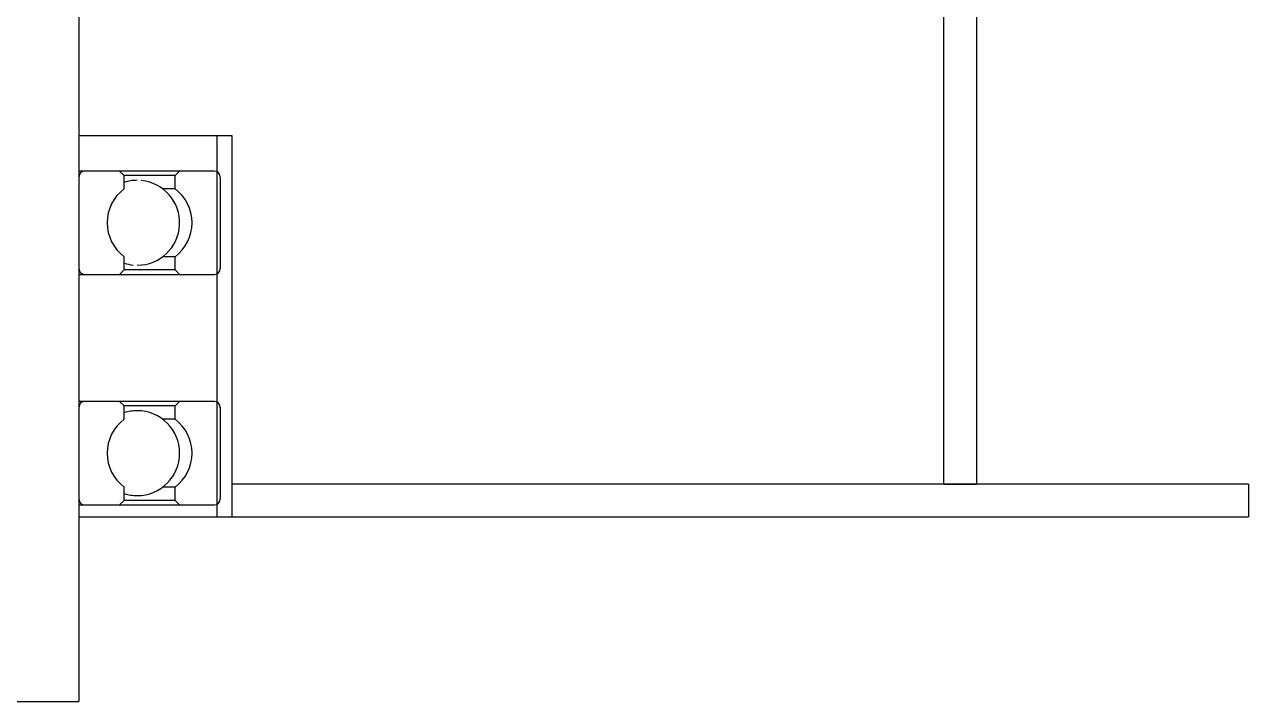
# Model space of a CAD drawing. Extents: x -49 to 4846, y -968 to 1090.
# Drawn here: x 3834.2 to 4059.2, y 717.6 to 842.1 of the extents above; entities that cross this region are included whole.
import ezdxf

# ---------------------------------------------------------------- set-up
doc = ezdxf.new("R2010")
doc.units = 0
doc.layers.get('0').update_dxf_attribs({"linetype": 'CONTINUOUS'})

msp = doc.modelspace()

# ---------------------------------------------------------------- linework, layer by layer
at = {"color": 1}
for p, q in [((4003.242788, 757.596389), (4003.242788, 1007.596389)), ((4009.242788, 1007.596389), (4009.242788, 757.596389)), ((4009.242788, 1007.596389), (4009.242788, 757.596389)), ((3844.242788, 867.63854), (3844.242788, 717.63854)), ((3869.592788, 821.596389), (3844.242788, 821.596389)), ((3869.592788, 821.596389), (3869.592788, 751.596389)), ((3872.392788, 821.596389), (3869.592788, 821.596389)), ((3872.392788, 751.596389), (3872.392788, 821.596389)), ((3845.342788, 815.138705), (3844.242788, 815.138705)), ((3851.737788, 815.138705), (3845.342788, 815.138705)), ((3862.747788, 815.138705), (3851.737788, 815.138705)), ((3852.562788, 814.313705), (3851.737788, 815.138705)), ((3861.922788, 814.313705), (3862.747788, 815.138705)), ((3869.142788, 815.138705), (3862.747788, 815.138705)), ((3844.242788, 814.038705), (3844.242788, 797.238705)), ((3861.922788, 814.313705), (3852.562788, 814.313705)), ((3852.562788, 811.878705), (3852.562788, 814.313705)), ((3861.922788, 811.878705), (3861.922788, 814.313705)), ((3870.242788, 814.038705), (3870.242788, 797.238705)), ((3861.922788, 811.878705), (3859.629488, 811.878705)), ((3852.562788, 796.963705), (3852.562788, 799.398705)), ((3861.922788, 799.398705), (3859.629488, 799.398705)), ((3861.922788, 796.963705), (3861.922788, 799.398705)), ((3851.737788, 796.138705), (3852.562788, 796.963705)), ((3861.922788, 796.963705), (3852.562788, 796.963705)), ((3862.747788, 796.138705), (3861.922788, 796.963705)), ((3844.242788, 796.138705), (3845.342788, 796.138705)), ((3845.342788, 796.138705), (3851.737788, 796.138705)), ((3851.737788, 796.138705), (3862.747788, 796.138705)), ((3862.747788, 796.138705), (3869.142788, 796.138705)), ((3845.342788, 772.785216), (3844.242788, 772.785216)), ((3851.737788, 772.785216), (3845.342788, 772.785216)), ((3862.747788, 772.785216), (3851.737788, 772.785216)), ((3852.562788, 771.960216), (3851.737788, 772.785216)), ((3861.922788, 771.960216), (3852.562788, 771.960216)), ((3852.562788, 769.525216), (3852.562788, 771.960216)), ((3861.922788, 771.960216), (3862.747788, 772.785216)), ((3861.922788, 769.525216), (3861.922788, 771.960216)), ((3869.142788, 772.785216), (3862.747788, 772.785216)), ((3844.242788, 771.685216), (3844.242788, 754.885216)), ((3861.922788, 769.525216), (3859.629488, 769.525216)), ((3870.242788, 771.685216), (3870.242788, 754.885216)), ((3852.562788, 754.610216), (3852.562788, 757.045216)), ((3861.922788, 757.045216), (3859.629488, 757.045216)), ((3861.922788, 754.610216), (3861.922788, 757.045216)), ((3872.392788, 751.596389), (3872.392788, 757.596389)), ((4059.242788, 757.596389), (3872.392788, 757.596389)), ((4003.242788, 757.596389), (4009.242788, 757.596389)), ((4059.242788, 757.596389), (4059.242788, 751.596389)), ((3844.242788, 753.785216), (3845.342788, 753.785216)), ((3845.342788, 753.785216), (3851.737788, 753.785216)), ((3850.079317, 753.785216), (3862.747788, 753.785216)), ((3851.737788, 753.785216), (3852.562788, 754.610216)), ((3861.922788, 754.610216), (3852.562788, 754.610216)), ((3862.747788, 753.785216), (3861.922788, 754.610216)), ((3862.747788, 753.785216), (3869.142788, 753.785216)), ((3844.242788, 751.596389), (3869.592788, 751.596389)), ((3869.592788, 751.596389), (3872.392788, 751.596389)), ((3872.392788, 751.596389), (4059.242788, 751.596389)), ((3824.242788, 717.63854), (3844.242788, 717.63854))]:
    msp.add_line(p, q, dxfattribs=at)
for centre, radius, start, end in [((3845.342788, 814.038705), 1.1, 90, 180), ((3869.142788, 814.038705), 1.1, 0, 90), ((3854.965072, 805.638705), 7.8, 90, 107.951694), ((3854.965072, 805.638705), 7.8, 270, 84.482919), ((3857.242788, 805.638705), 7.8, 126.869898, 233.130102), ((3857.242788, 805.638705), 7.8, 306.869898, 53.130102), ((3845.342788, 797.238705), 1.1, 180, 270), ((3854.965072, 805.638705), 7.8, 252.048306, 264.482919), ((3869.142788, 797.238705), 1.1, 270, 0), ((3845.342788, 771.685216), 1.1, 90, 180), ((3869.142788, 771.685216), 1.1, 0, 90), ((3857.242788, 763.285216), 7.8, 126.869898, 233.130102), ((3854.965072, 763.285216), 7.8, 90, 107.951694), ((3854.965072, 763.285216), 7.8, 270, 90), ((3857.242788, 763.285216), 7.8, 306.869898, 53.130102), ((3845.342788, 754.885216), 1.1, 180, 270), ((3854.965072, 763.285216), 7.8, 252.048306, 270), ((3869.142788, 754.885216), 1.1, 270, 0)]:
    msp.add_arc(centre, radius, start, end, dxfattribs=at)

doc.saveas('drawing.dxf')
